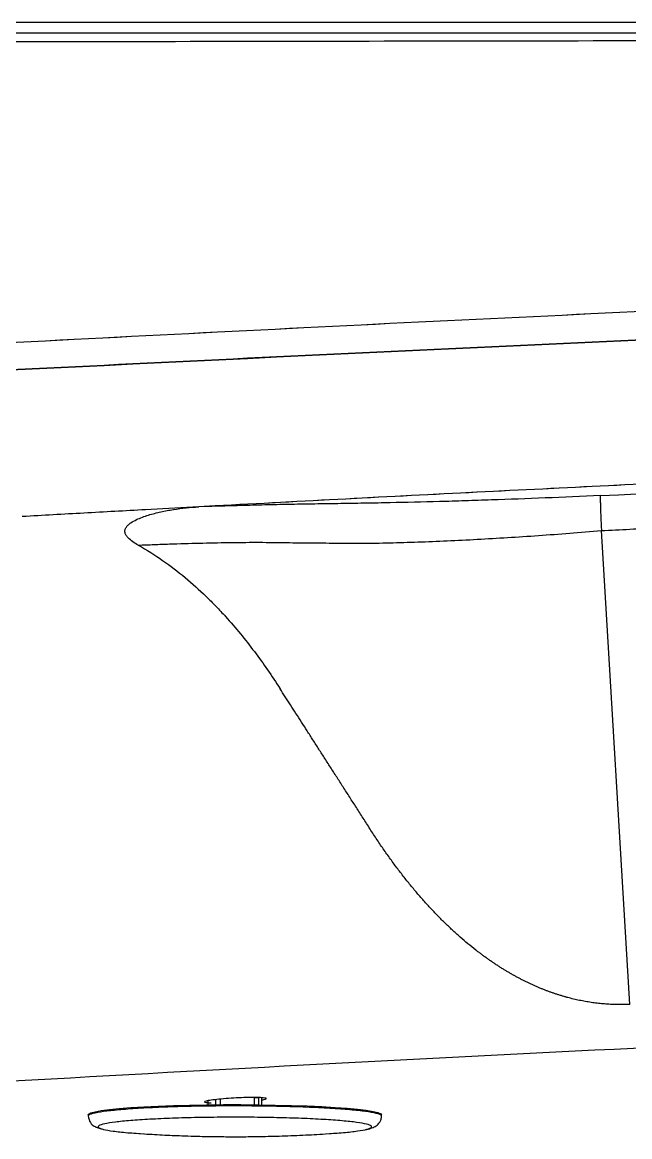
# Model space of a CAD drawing. Extents: x 398 to 508, y 623 to 782.
# Drawn here: x 409.44 to 413.58, y 727.02 to 734.62 of the extents above; entities that cross this region are included whole.
import ezdxf

# ---------------------------------------------------------------- set-up
doc = ezdxf.new("R2010")
doc.units = 0
doc.header["$MEASUREMENT"] = 0
doc.layers.add('GEOMETRY', color=2, linetype='Continuous', lineweight=25)

msp = doc.modelspace()

# ---------------------------------------------------------------- linework, layer by layer
at = {"layer": 'GEOMETRY'}
for p, q in [((400.975, 734.6211), (505.179, 734.6211)), ((410.6425, 731.3161), (410.3978, 731.3028)), ((410.6425, 731.3161), (410.3978, 731.3028)), ((410.3978, 731.3028), (410.2794, 731.2963)), ((410.3978, 731.3028), (410.2794, 731.2963)), ((413.5792, 727.9222), (413.3863, 731.1544)), ((411.0211, 727.2383), (411.0211, 727.2852)), ((411.0507, 727.238), (411.0507, 727.2843)), ((411.0724, 727.2377), (411.0724, 727.2859)), ((410.704, 727.2651), (410.704, 727.2377)), ((410.7558, 727.2726), (410.7558, 727.2383)), ((410.788, 727.2761), (410.788, 727.2386)), ((409.8882, 727.1691), (409.8882, 727.1623)), ((411.8882, 727.1623), (411.8882, 727.1691)), ((410.2014, 727.0443), (410.2657, 727.0395)), ((410.2147, 727.0433), (410.2711, 727.0392)), ((411.5053, 727.0393), (411.5475, 727.0422)), ((411.5056, 727.039), (411.56, 727.043))]:
    msp.add_line(p, q, dxfattribs=at)
at = {"layer": 'GEOMETRY', "flags": 128}
for points in [[(409.8882, 727.1691), (409.8907, 727.174), (409.9061, 727.1822), (409.9353, 727.1902), (409.9779, 727.198), (410.0332, 727.2053), (410.1006, 727.2121), (410.179, 727.2183), (410.2673, 727.2238)], [(410.2673, 727.2238), (410.3644, 727.2286), (410.4688, 727.2325), (410.5792, 727.2355), (410.6938, 727.2376), (410.8112, 727.2387), (410.9296, 727.2388), (411.0475, 727.238), (411.1632, 727.2362), (411.275, 727.2335), (411.3813, 727.2298), (411.4807, 727.2253), (411.5719, 727.22), (411.6534, 727.214), (411.7242, 727.2074), (411.7832, 727.2002), (411.8297, 727.1926), (411.8629, 727.1847), (411.8825, 727.1765), (411.8882, 727.1691)]]:
    msp.add_lwpolyline(points, dxfattribs=at)
at = {"layer": 'GEOMETRY'}
msp.add_arc((411.0329, 727.1827), 0.1031, 80.03483, 96.5526, dxfattribs=at)
for points, knots in [([(505.179, 734.5476), (505.1451, 734.5476), (505.1112, 734.5476), (505.0433, 734.5476), (504.9416, 734.5476), (504.7041, 734.5475), (504.2292, 734.5475), (503.2795, 734.5474), (501.3799, 734.5472), (499.7517, 734.5471), (496.4954, 734.5468), (494.3244, 734.5466), (487.8117, 734.5461), (483.4699, 734.5458), (470.4444, 734.545), (461.7607, 734.5448), (444.3933, 734.5448), (435.7097, 734.545), (422.6842, 734.5458), (418.3423, 734.5461), (411.8296, 734.5466), (409.6587, 734.5468), (406.4023, 734.5471), (404.7741, 734.5472), (402.8746, 734.5474), (401.9248, 734.5475), (401.4499, 734.5475), (401.2125, 734.5476), (401.1107, 734.5476), (401.0429, 734.5476), (401.0089, 734.5476), (400.975, 734.5476)], [0, 0, 0, 0, 0.000977, 0.000977, 0.001953, 0.003906, 0.007812, 0.015625, 0.03125, 0.0625, 0.0625, 0.125, 0.125, 0.25, 0.25, 0.5, 0.5, 0.75, 0.75, 0.875, 0.875, 0.9375, 0.9375, 0.96875, 0.984375, 0.992187, 0.996094, 0.998047, 0.999023, 0.999023, 1, 1, 1, 1]), ([(505.179, 734.5476), (505.1451, 734.5476), (505.1112, 734.5476), (505.0433, 734.5476), (504.9416, 734.5476), (504.7041, 734.5475), (504.2292, 734.5475), (503.2795, 734.5474), (501.3799, 734.5472), (499.7517, 734.5471), (496.4954, 734.5468), (494.3244, 734.5466), (487.8117, 734.5461), (483.4699, 734.5458), (470.4444, 734.545), (461.7607, 734.5448), (444.3933, 734.5448), (435.7097, 734.545), (422.6842, 734.5458), (418.3423, 734.5461), (411.8296, 734.5466), (409.6587, 734.5468), (406.4023, 734.5471), (404.7741, 734.5472), (402.8746, 734.5474), (401.9248, 734.5475), (401.4499, 734.5475), (401.2125, 734.5476), (401.1107, 734.5476), (401.0429, 734.5476), (401.0089, 734.5476), (400.975, 734.5476)], [0, 0, 0, 0, 0.000977, 0.000977, 0.001953, 0.003906, 0.007812, 0.015625, 0.03125, 0.0625, 0.0625, 0.125, 0.125, 0.25, 0.25, 0.5, 0.5, 0.75, 0.75, 0.875, 0.875, 0.9375, 0.9375, 0.96875, 0.984375, 0.992187, 0.996094, 0.998047, 0.999023, 0.999023, 1, 1, 1, 1]), ([(401.0289, 734.4732), (401.031, 734.4732), (401.0331, 734.4732), (401.0373, 734.4732), (401.0437, 734.4732), (401.0585, 734.4732), (401.0882, 734.4733), (401.1475, 734.4734), (401.2661, 734.4736), (401.5033, 734.4741), (401.9777, 734.4751), (402.9265, 734.477), (404.824, 734.4807), (406.4505, 734.4838), (409.7035, 734.4898), (411.8722, 734.4935), (418.3782, 734.5039), (422.7156, 734.5095), (431.3903, 734.518), (435.7276, 734.521), (444.4023, 734.5248), (448.7397, 734.5257), (457.4144, 734.5257), (461.7517, 734.5248), (470.4264, 734.521), (474.7637, 734.518), (483.4384, 734.5095), (487.7758, 734.5039), (496.4505, 734.4901), (500.7878, 734.482), (505.1251, 734.4732)], [0, 0, 0, 0, 0.000061, 0.000061, 0.000122, 0.000244, 0.000488, 0.000977, 0.001953, 0.003906, 0.007812, 0.015625, 0.03125, 0.0625, 0.0625, 0.125, 0.125, 0.25, 0.25, 0.375, 0.375, 0.5, 0.5, 0.625, 0.625, 0.75, 0.75, 0.875, 0.875, 1, 1, 1, 1]), ([(401.0289, 734.4732), (401.031, 734.4732), (401.0331, 734.4732), (401.0373, 734.4732), (401.0437, 734.4732), (401.0585, 734.4732), (401.0882, 734.4733), (401.1475, 734.4734), (401.2661, 734.4736), (401.5033, 734.4741), (401.9777, 734.4751), (402.9265, 734.477), (404.824, 734.4807), (406.4505, 734.4838), (409.7035, 734.4898), (411.8722, 734.4935), (418.3782, 734.5039), (422.7156, 734.5095), (431.3903, 734.518), (435.7276, 734.521), (444.4023, 734.5248), (448.7397, 734.5257), (457.4144, 734.5257), (461.7517, 734.5248), (470.4264, 734.521), (474.7637, 734.518), (483.4384, 734.5095), (487.7758, 734.5039), (496.4505, 734.4901), (500.7878, 734.482), (505.1251, 734.4732)], [0, 0, 0, 0, 0.000061, 0.000061, 0.000122, 0.000244, 0.000488, 0.000977, 0.001953, 0.003906, 0.007812, 0.015625, 0.03125, 0.0625, 0.0625, 0.125, 0.125, 0.25, 0.25, 0.375, 0.375, 0.5, 0.5, 0.625, 0.625, 0.75, 0.75, 0.875, 0.875, 1, 1, 1, 1]), ([(503.2096, 732.0743), (499.0364, 732.3251), (494.862, 732.544), (486.5109, 732.9174), (482.3341, 733.0719), (473.9783, 733.3177), (469.7993, 733.4089), (463.529, 733.4999), (461.4388, 733.5226), (457.2583, 733.5528), (455.1681, 733.5603), (448.8972, 733.5603), (444.7164, 733.5302), (436.3569, 733.409), (432.1779, 733.3177), (423.8219, 733.072), (419.6448, 732.9175), (413.3804, 732.6373), (411.2925, 732.5359), (407.1175, 732.3171), (405.0304, 732.1997), (402.9438, 732.0743)], [0, 0, 0, 0, 0.125, 0.125, 0.25, 0.25, 0.375, 0.375, 0.4375, 0.4375, 0.5, 0.5, 0.625, 0.625, 0.75, 0.75, 0.875, 0.875, 0.9375, 0.9375, 1, 1, 1, 1]), ([(503.2096, 732.0743), (499.0364, 732.3251), (494.862, 732.544), (486.5109, 732.9174), (482.3341, 733.0719), (473.9783, 733.3177), (469.7993, 733.4089), (461.4389, 733.5302), (457.2583, 733.5603), (448.8972, 733.5603), (444.7164, 733.5302), (436.3569, 733.409), (432.1779, 733.3177), (423.8219, 733.072), (419.6448, 732.9175), (411.2923, 732.544), (407.1169, 732.325), (402.9438, 732.0743)], [0, 0, 0, 0, 0.318486, 0.318486, 0.636972, 0.636972, 0.955458, 0.955458, 1.273944, 1.273944, 1.592431, 1.592431, 1.910917, 1.910917, 2.229403, 2.229403, 2.547889, 2.547889, 2.547889, 2.547889]), ([(503.1997, 731.9029), (499.027, 732.1449), (494.8531, 732.3552), (486.5033, 732.7133), (482.3273, 732.8612), (473.9732, 733.0967), (469.795, 733.1842), (463.5263, 733.2716), (461.4366, 733.2934), (457.2572, 733.3225), (455.1675, 733.3297), (448.8982, 733.3297), (444.7184, 733.3008), (436.3609, 733.1843), (432.1829, 733.0967), (423.8285, 732.8613), (419.6522, 732.7134), (413.3889, 732.4447), (411.3013, 732.3474), (407.1269, 732.137), (405.0401, 732.0239), (402.9538, 731.9029)], [0, 0, 0, 0, 0.125, 0.125, 0.25, 0.25, 0.375, 0.375, 0.4375, 0.4375, 0.5, 0.5, 0.625, 0.625, 0.75, 0.75, 0.875, 0.875, 0.9375, 0.9375, 1, 1, 1, 1]), ([(402.9538, 731.9029), (411.2996, 732.3869), (419.6514, 732.7436), (432.1829, 733.0967), (436.3609, 733.1843), (444.7184, 733.3008), (448.8982, 733.3297), (457.2572, 733.3297), (461.4367, 733.3007), (469.795, 733.1842), (473.9732, 733.0967), (486.5044, 732.7435), (494.8542, 732.3869), (503.1997, 731.9029)], [0.223767, 0.223767, 0.223767, 0.223767, 0.859301, 0.859301, 1.177068, 1.177068, 1.494835, 1.494835, 1.812602, 1.812602, 2.130369, 2.130369, 2.765903, 2.765903, 2.765903, 2.765903]), ([(424.9616, 731.9107), (424.7881, 731.9055), (424.4417, 731.8951), (423.9227, 731.879), (423.4051, 731.8625), (422.8888, 731.8457), (422.3739, 731.8285), (421.8603, 731.8109), (421.3482, 731.7929), (420.8374, 731.7746), (420.3279, 731.7559), (419.8198, 731.7369), (419.3131, 731.7174), (418.8077, 731.6976), (418.3037, 731.6774), (417.3689, 731.6392), (416.0081, 731.5809), (414.5155, 731.5123), (413.3234, 731.4547), (412.4274, 731.4099), (411.5341, 731.3638), (410.9394, 731.332), (410.6425, 731.3161)], [0, 0, 0, 0, 0.036324, 0.072555, 0.10869, 0.144732, 0.18068, 0.216533, 0.252292, 0.287957, 0.323528, 0.359005, 0.394388, 0.429677, 0.464871, 0.499972, 0.625524, 0.749977, 0.812749, 0.875344, 0.937761, 1, 1, 1, 1]), ([(424.9616, 731.9107), (423.7458, 731.8745), (422.5412, 731.8352), (420.751, 731.7717), (420.157, 731.7498), (419.2702, 731.7158), (418.9753, 731.7042), (418.534, 731.6867), (418.3871, 731.6807), (418.167, 731.6718), (418.0937, 731.6688), (417.9837, 731.6643), (417.9471, 731.6628), (417.8922, 731.6606), (417.8739, 731.6598), (417.8464, 731.6587), (417.8372, 731.6583), (417.8189, 731.6575), (417.81, 731.6572), (417.1987, 731.6319), (416.5995, 731.6062), (415.7046, 731.5665), (415.407, 731.5531), (414.9616, 731.5326), (414.8132, 731.5257), (414.591, 731.5153), (414.517, 731.5118), (414.406, 731.5066), (414.369, 731.5049), (414.3136, 731.5022), (414.2951, 731.5013), (414.2581, 731.4996), (414.2399, 731.4987), (413.0213, 731.4408), (411.8284, 731.3802), (410.6425, 731.3161)], [0, 0, 0, 0, 0.25, 0.25, 0.375, 0.375, 0.4375, 0.4375, 0.46875, 0.46875, 0.484375, 0.484375, 0.492188, 0.492188, 0.496094, 0.496094, 0.498047, 0.498047, 0.5, 0.5, 0.625, 0.625, 0.6875, 0.6875, 0.71875, 0.71875, 0.734375, 0.734375, 0.742188, 0.742188, 0.746094, 0.746094, 0.75, 0.75, 1, 1, 1, 1]), ([(413.3794, 731.3932), (414.6917, 731.4548), (417.3179, 731.578), (420.8852, 731.7168), (423.1402, 731.7883), (424.0806, 731.8181)], [0, 0, 0, 0, 0.368006, 0.736449, 1, 1, 1, 1]), ([(413.3863, 731.1544), (413.5156, 731.1607), (413.7682, 731.1731), (414.1383, 731.1908), (414.4907, 731.2075), (414.9605, 731.2295), (415.5538, 731.2567), (416.5172, 731.2997), (417.7216, 731.3511), (419.167, 731.4092), (420.3758, 731.455), (421.3396, 731.4897), (422.144, 731.5178), (423.0246, 731.5474), (423.9885, 731.5783), (424.6299, 731.5978), (424.95, 731.6074)], [0, 0, 0, 0, 0.033545, 0.06556, 0.096045, 0.125, 0.1875, 0.25, 0.375, 0.5, 0.625, 0.688573, 0.75, 0.833658, 0.916991, 1, 1, 1, 1]), ([(413.3794, 731.3932), (413.2524, 731.3872), (413.1271, 731.3817), (412.8798, 731.3716), (412.7577, 731.367), (412.5772, 731.3608), (412.5174, 731.3588), (412.4283, 731.356), (412.3987, 731.3551), (412.34, 731.3534), (412.3109, 731.3526), (412.1665, 731.3486), (412.0547, 731.346), (411.8922, 731.3427), (411.8389, 731.3418), (411.7334, 731.34), (411.6812, 731.3392), (411.5769, 731.3375), (411.5249, 731.3367), (411.4205, 731.3351), (411.3682, 731.3342), (411.2625, 731.3323), (411.2091, 731.3313), (411.1006, 731.329), (411.0455, 731.3277), (410.8775, 731.3234), (410.7619, 731.32), (410.6425, 731.3161)], [0, 0, 0, 0, 0.125, 0.125, 0.25, 0.25, 0.3125, 0.3125, 0.34375, 0.34375, 0.375, 0.375, 0.5, 0.5, 0.5625, 0.5625, 0.625, 0.625, 0.6875, 0.6875, 0.75, 0.75, 0.8125, 0.8125, 0.875, 0.875, 1, 1, 1, 1]), ([(413.3794, 731.3932), (413.3793, 731.393), (413.3792, 731.3925), (413.3791, 731.3914), (413.379, 731.39), (413.3789, 731.3884), (413.3788, 731.3854), (413.3787, 731.3803), (413.3787, 731.3717), (413.3788, 731.3614), (413.3791, 731.3451), (413.3797, 731.3202), (413.3809, 731.2845), (413.3821, 731.252), (413.3831, 731.2264), (413.3839, 731.2087), (413.3847, 731.1908), (413.3855, 731.1727), (413.3861, 731.1605), (413.3863, 731.1544)], [0, 0, 0, 0, 0.027679, 0.0541, 0.079263, 0.103167, 0.125813, 0.190158, 0.25038, 0.314357, 0.375736, 0.500166, 0.626987, 0.749888, 0.80038, 0.850636, 0.900658, 0.950446, 1, 1, 1, 1]), ([(410.23, 731.0547), (410.2174, 731.0618), (410.2051, 731.0692), (410.1816, 731.0855), (410.1704, 731.0943), (410.1559, 731.1095), (410.1514, 731.1149), (410.1459, 731.1237), (410.1443, 731.1267), (410.1415, 731.133), (410.1404, 731.1363), (410.139, 731.1429), (410.1386, 731.1462), (410.1386, 731.153), (410.139, 731.1564), (410.1414, 731.1664), (410.1445, 731.1727), (410.1525, 731.1842), (410.1574, 731.1894), (410.168, 731.199), (410.1736, 731.2034), (410.1914, 731.2155), (410.2043, 731.2225), (410.2305, 731.2351), (410.2439, 731.2406), (410.271, 731.2508), (410.2848, 731.2554), (410.3265, 731.2683), (410.3551, 731.2756), (410.4121, 731.2882), (410.4407, 731.2935), (410.5268, 731.307), (410.5845, 731.3129), (410.6425, 731.3161)], [0, 0, 0, 0, 0.0625, 0.0625, 0.125, 0.125, 0.15625, 0.15625, 0.171875, 0.171875, 0.1875, 0.1875, 0.203125, 0.203125, 0.21875, 0.21875, 0.25, 0.25, 0.28125, 0.28125, 0.3125, 0.3125, 0.375, 0.375, 0.4375, 0.4375, 0.5, 0.5, 0.625, 0.625, 0.75, 0.75, 1, 1, 1, 1]), ([(410.2794, 731.2963), (410.1394, 731.2886), (409.8593, 731.2732), (409.5793, 731.2575), (409.4393, 731.2497)], [0, 0, 0, 0, 0.5, 1, 1, 1, 1]), ([(410.23, 731.0547), (410.2657, 731.0563), (410.3014, 731.0577), (410.3719, 731.0605), (410.4069, 731.0617), (410.5109, 731.0652), (410.5789, 731.0671), (410.7126, 731.0703), (410.7782, 731.0717), (410.907, 731.0736), (410.9703, 731.0742), (411.0944, 731.0743), (411.1554, 731.0736), (411.2459, 731.0722), (411.2759, 731.0717), (411.3358, 731.071), (411.3657, 731.0707), (411.4554, 731.07), (411.515, 731.0696), (411.6349, 731.0684), (411.6953, 731.0677), (411.8178, 731.0682), (411.8799, 731.0692), (412.0064, 731.0722), (412.0707, 731.0742), (412.2015, 731.0789), (412.268, 731.0816), (412.4033, 731.0877), (412.4714, 731.0911), (412.6772, 731.1021), (412.8163, 731.1108), (413.0984, 731.1305), (413.2413, 731.1417), (413.3863, 731.1543)], [0, 0, 0, 0, 0.03125, 0.03125, 0.0625, 0.0625, 0.125, 0.125, 0.1875, 0.1875, 0.25, 0.25, 0.3125, 0.3125, 0.34375, 0.34375, 0.375, 0.375, 0.4375, 0.4375, 0.5, 0.5, 0.5625, 0.5625, 0.625, 0.625, 0.6875, 0.6875, 0.75, 0.75, 0.875, 0.875, 1, 1, 1, 1]), ([(410.23, 731.0547), (410.2874, 731.0228), (410.3424, 730.9881), (410.4484, 730.9144), (410.4994, 730.8752), (410.5979, 730.7932), (410.6454, 730.7503), (410.7144, 730.6833), (410.7371, 730.6606), (410.7814, 730.6146), (410.8031, 730.5913), (410.8244, 730.5677)], [0, 0, 0, 0, 0.25, 0.25, 0.5, 0.5, 0.75, 0.75, 0.875, 0.875, 1, 1, 1, 1]), ([(410.8244, 730.5677), (410.8939, 730.4907), (410.9591, 730.4109), (411.0517, 730.2877), (411.0817, 730.246), (411.14, 730.1615), (411.1683, 730.1188), (411.1962, 730.0758)], [0, 0, 0, 0, 0.5, 0.5, 0.75, 0.75, 1, 1, 1, 1]), ([(411.8159, 729.1093), (411.8, 729.134), (411.7687, 729.1829), (411.7221, 729.2555), (411.6765, 729.3268), (411.6317, 729.3966), (411.5877, 729.4651), (411.5447, 729.5323), (411.5025, 729.5981), (411.4612, 729.6625), (411.4208, 729.7255), (411.3812, 729.7872), (411.3426, 729.8476), (411.3048, 729.9065), (411.2679, 729.9642), (411.2318, 730.0204), (411.208, 730.0575), (411.1962, 730.0758)], [0, 0, 0, 0, 0.07656, 0.151712, 0.225448, 0.297763, 0.368657, 0.438131, 0.506188, 0.572831, 0.638066, 0.701895, 0.764322, 0.825347, 0.88497, 0.943189, 1, 1, 1, 1]), ([(413.5792, 727.9222), (413.5725, 727.9219), (413.559, 727.9214), (413.5388, 727.9209), (413.5186, 727.9208), (413.4983, 727.9209), (413.4781, 727.9213), (413.4579, 727.9221), (413.4378, 727.9231), (413.4176, 727.9244), (413.3974, 727.9261), (413.3773, 727.928), (413.3571, 727.9303), (413.337, 727.9328), (413.3169, 727.9356), (413.2968, 727.9388), (413.2767, 727.9422), (413.2566, 727.946), (413.2365, 727.95), (413.2165, 727.9543), (413.1965, 727.959), (413.1765, 727.9639), (413.1565, 727.9691), (413.1365, 727.9747), (413.1166, 727.9805), (413.0967, 727.9866), (413.0768, 727.993), (413.0569, 727.9997), (413.0371, 728.0067), (413.0173, 728.0141), (412.9975, 728.0217), (412.9777, 728.0296), (412.9579, 728.0378), (412.9382, 728.0463), (412.9185, 728.055), (412.8989, 728.0641), (412.8792, 728.0735), (412.8596, 728.0832), (412.84, 728.0932), (412.8205, 728.1035), (412.8009, 728.114), (412.7814, 728.1249), (412.762, 728.1361), (412.7425, 728.1475), (412.7231, 728.1593), (412.7037, 728.1713), (412.6844, 728.1837), (412.6651, 728.1963), (412.6458, 728.2093), (412.6265, 728.2225), (412.6073, 728.236), (412.5881, 728.2499), (412.5689, 728.264), (412.5498, 728.2784), (412.5188, 728.3023), (412.4762, 728.3365), (412.4227, 728.3822), (412.3695, 728.4302), (412.3168, 728.4805), (412.2645, 728.5331), (412.2127, 728.588), (412.1613, 728.6452), (412.1104, 728.7047), (412.0599, 728.7665), (412.0099, 728.8305), (411.9605, 728.8969), (411.9116, 728.9655), (411.8632, 729.0364), (411.8318, 729.0849), (411.8159, 729.1093)], [0, 0, 0, 0, 0.008756, 0.017506, 0.026252, 0.034995, 0.043739, 0.052485, 0.061235, 0.069991, 0.078755, 0.087529, 0.096315, 0.105115, 0.113931, 0.122765, 0.131619, 0.140495, 0.149394, 0.158318, 0.16727, 0.176251, 0.185262, 0.194306, 0.203385, 0.212499, 0.221652, 0.230844, 0.240077, 0.249354, 0.258675, 0.268043, 0.277459, 0.286925, 0.296443, 0.306014, 0.31564, 0.325323, 0.335063, 0.344864, 0.354726, 0.36465, 0.374639, 0.384693, 0.394814, 0.405004, 0.415263, 0.425594, 0.435997, 0.446474, 0.457026, 0.467654, 0.478359, 0.489143, 0.500006, 0.531246, 0.563097, 0.595583, 0.628727, 0.662548, 0.697066, 0.732297, 0.768254, 0.804951, 0.842401, 0.880617, 0.919613, 0.959404, 1, 1, 1, 1]), ([(424.4638, 728.0473), (424.1106, 728.037), (423.7573, 728.0264), (423.0509, 728.0044), (422.6977, 727.9931), (421.6381, 727.9581), (419.5191, 727.884), (417.4005, 727.7975), (414.5763, 727.6711), (413.1644, 727.6024), (410.3412, 727.454), (408.9299, 727.3743), (407.5189, 727.289)], [0, 0, 0, 0, 0.0625, 0.0625, 0.125, 0.125, 0.25, 0.5, 0.5, 0.75, 0.75, 1, 1, 1, 1]), ([(411.0724, 727.2712), (411.082, 727.273), (411.1022, 727.277), (411.1049, 727.282), (411.0856, 727.2858), (411.0439, 727.2877), (410.9852, 727.2875), (410.916, 727.2852), (410.844, 727.281), (410.7774, 727.2755), (410.7237, 727.2692), (410.6889, 727.2629), (410.6774, 727.2573), (410.6883, 727.253), (410.7135, 727.2517), (410.7257, 727.251)], [0, 0, 0, 0, 0.070089, 0.147974, 0.225856, 0.303738, 0.381624, 0.459517, 0.537416, 0.615318, 0.69322, 0.771115, 0.849003, 0.926884, 1, 1, 1, 1]), ([(409.8929, 727.1622), (409.8923, 727.1649), (409.8908, 727.1722), (409.9314, 727.1838), (410.0087, 727.1965), (410.1215, 727.2078), (410.2633, 727.2174), (410.4293, 727.2248), (410.6128, 727.2299), (410.807, 727.2323), (411.0042, 727.2321), (411.197, 727.2292), (411.378, 727.2237), (411.5401, 727.2158), (411.6771, 727.2059), (411.7843, 727.1943), (411.8548, 727.1815), (411.8887, 727.1705), (411.8847, 727.164), (411.8835, 727.162)], [0, 0, 0, 0, 0.037032, 0.099438, 0.161844, 0.224251, 0.286657, 0.349063, 0.411469, 0.473876, 0.536282, 0.598688, 0.661095, 0.723501, 0.785907, 0.848314, 0.91072, 0.973126, 1, 1, 1, 1]), ([(409.8884, 727.1625), (409.892, 727.1455), (409.8989, 727.1133), (409.9317, 727.0897), (409.9511, 727.0817), (409.9693, 727.0755), (409.9841, 727.0725), (409.9874, 727.0718)], [0, 0, 0, 0, 0.247146, 0.46885, 0.678625, 0.928528, 1, 1, 1, 1]), ([(411.5475, 727.0422), (411.5648, 727.0433), (411.6269, 727.0473), (411.7066, 727.056), (411.7811, 727.0677), (411.8197, 727.0803), (411.8234, 727.0931), (411.7903, 727.1057), (411.7233, 727.1177), (411.6236, 727.1285), (411.496, 727.1377), (411.345, 727.1451), (411.1764, 727.1502), (410.9968, 727.1529), (410.813, 727.1531), (410.632, 727.1508), (410.4608, 727.1461), (410.3058, 727.1391), (410.1734, 727.1302), (410.0685, 727.1197), (409.9955, 727.1079), (409.9563, 727.0954), (409.9535, 727.0826), (409.9858, 727.0699), (410.0545, 727.058), (410.1322, 727.049), (410.1952, 727.0446), (410.2147, 727.0433)], [0, 0, 0, 0, 0.016198, 0.058098, 0.100108, 0.141994, 0.183969, 0.225915, 0.267835, 0.309835, 0.351723, 0.393735, 0.435631, 0.4776, 0.519551, 0.561455, 0.603464, 0.645509, 0.687555, 0.729563, 0.771467, 0.813419, 0.855387, 0.897283, 0.939295, 0.981183, 1, 1, 1, 1]), ([(411.7788, 727.069), (411.7811, 727.0694), (411.7978, 727.0722), (411.8205, 727.079), (411.8505, 727.0923), (411.8721, 727.1115), (411.8857, 727.1378), (411.8872, 727.1541), (411.8879, 727.1621)], [0, 0, 0, 0, 0.047084, 0.338653, 0.589371, 0.805147, 0.905063, 1, 1, 1, 1]), ([(410.2711, 727.0393), (410.3176, 727.0365), (410.4084, 727.0311), (410.5302, 727.0262), (410.6242, 727.0234), (410.6911, 727.0219), (410.7454, 727.021), (410.7995, 727.0203), (410.8556, 727.02), (410.9369, 727.0199), (411.0492, 727.0209), (411.1934, 727.0243), (411.3501, 727.0301), (411.4542, 727.0362), (411.5053, 727.0392)], [0, 0, 0, 0, 0.112783, 0.220428, 0.295042, 0.340507, 0.382684, 0.426361, 0.471544, 0.518719, 0.623478, 0.743048, 0.873891, 1, 1, 1, 1])]:
    msp.add_open_spline(points, degree=3, knots=knots, dxfattribs=at)
msp.add_open_spline([(410.2794, 731.2963), (409.9994, 731.281), (409.7193, 731.2654), (409.4393, 731.2497)], degree=3, dxfattribs=at)

doc.saveas('drawing.dxf')
